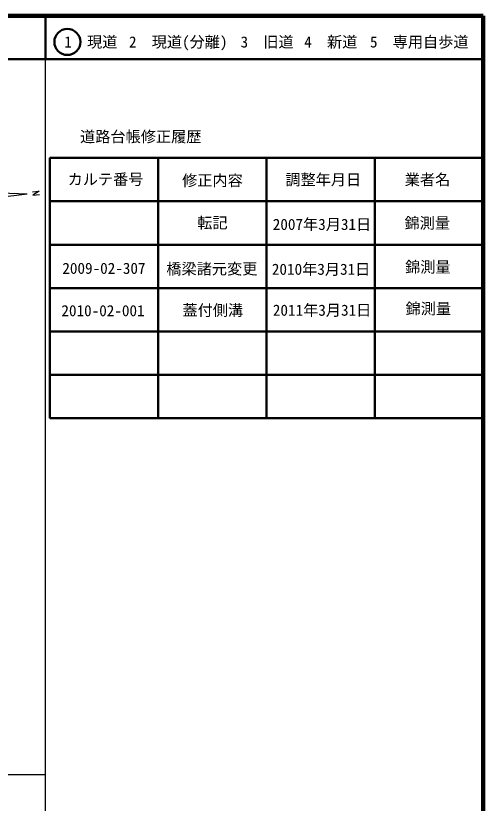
# Model space of a CAD drawing. Units: millimetres, scale not verified. Extents: x 40000 to 680000, y 20000 to 380000.
# Drawn here: x 572120 to 680000, y 198357 to 380000 of the extents above; entities that cross this region are included whole.
import ezdxf
from ezdxf.enums import TextEntityAlignment as Align

# ---------------------------------------------------------------- set-up
doc = ezdxf.new("R2010")
doc.units = ezdxf.units.MM
doc.header["$LTSCALE"] = 1000
for name, color, linetype, lineweight in [('M-BGD', 7, 'Continuous', 25), ('M-TTL', 2, 'Continuous', 140), ('M-TTL-BAND', 7, 'Continuous', 25), ('M-TTL-FRAM', 2, 'Continuous', 50), ('M-TTL-LINE', 7, 'Continuous', 50)]:
    doc.layers.add(name, color=color, linetype=linetype, lineweight=lineweight)
doc.layers.add('M-TTL-TXT', color=7, linetype='Continuous')
doc.styles.add('ＭＳ ゴシック', font='')
doc.styles.get('ＭＳ ゴシック').set_extended_font_data('MS Gothic')

msp = doc.modelspace()

# ---------------------------------------------------------------- linework, layer by layer
at = {"layer": 'M-BGD'}
for p, q in [((574754, 338809), (549920, 335930)), ((574754, 338809), (568678, 339112)), ((575996, 339392), (577529, 339570)), ((577529, 339570), (576084, 338596)), ((576084, 338596), (577622, 338783))]:
    msp.add_line(p, q, dxfattribs=at)
at = {"layer": 'M-TTL'}
for p, q in [((680000, 380000), (40000, 380000)), ((680000, 20000), (680000, 380000))]:
    msp.add_line(p, q, dxfattribs=at)
at = {"layer": 'M-TTL-BAND'}
for p, q in [((579000, 20000), (579000, 370000)), ((40000, 205000), (579000, 205000))]:
    msp.add_line(p, q, dxfattribs=at)
at = {"layer": 'M-TTL-FRAM'}
for p, q in [((580000, 347197), (580000, 287197)), ((580000, 347197), (680000, 347197)), ((580000, 287197), (680000, 287197))]:
    msp.add_line(p, q, dxfattribs=at)
at = {"layer": 'M-TTL-LINE'}
for p, q in [((579000, 380000), (579000, 370000)), ((40000, 370000), (680000, 370000)), ((605000, 347197), (605000, 287197)), ((630000, 347197), (630000, 287197)), ((655000, 347197), (655000, 287197)), ((580000, 337197), (680000, 337197)), ((580000, 327197), (680000, 327197)), ((580000, 317197), (680000, 317197)), ((580000, 307197), (680000, 307197)), ((580000, 297197), (680000, 297197))]:
    msp.add_line(p, q, dxfattribs=at)
msp.add_circle((584031, 373958), 3000, dxfattribs=at)

# ---------------------------------------------------------------- texts
at = {"layer": 'M-TTL-TXT', "style": 'ＭＳ ゴシック'}
for s, p in [('1\u3000現道', (589448, 373958)), ('2\u3000現道(分離)', (609619, 373958)), ('3\u3000旧道', (630121, 373958)), ('4\u3000新道', (644824, 373958)), ('5\u3000専用自歩道', (665228, 373958)), ('道路台帳修正履歴', (600968, 352113)), ('カルテ番号', (592839, 342277)), ('修正内容', (617509, 342023)), ('調整年月日', (643089, 342197)), ('業者名', (667134, 342197)), ('転記', (617500, 332245)), ('2007年3月31日', (642789, 331880)), ('錦測量', (667077, 332189)), ('錦測量', (667210, 322050)), ('2009-02-307', (592472, 321747)), ('橋梁諸元変更', (617373, 321623)), ('2010年3月31日', (642582, 321533)), ('2010-02-001', (592256, 311974)), ('蓋付側溝', (617584, 312088)), ('2011年3月31日', (642810, 312088)), ('錦測量', (667329, 312442))]:
    msp.add_text(s, height=2566, dxfattribs=at).set_placement(p, align=Align.MIDDLE_CENTER)

doc.saveas('drawing.dxf')
